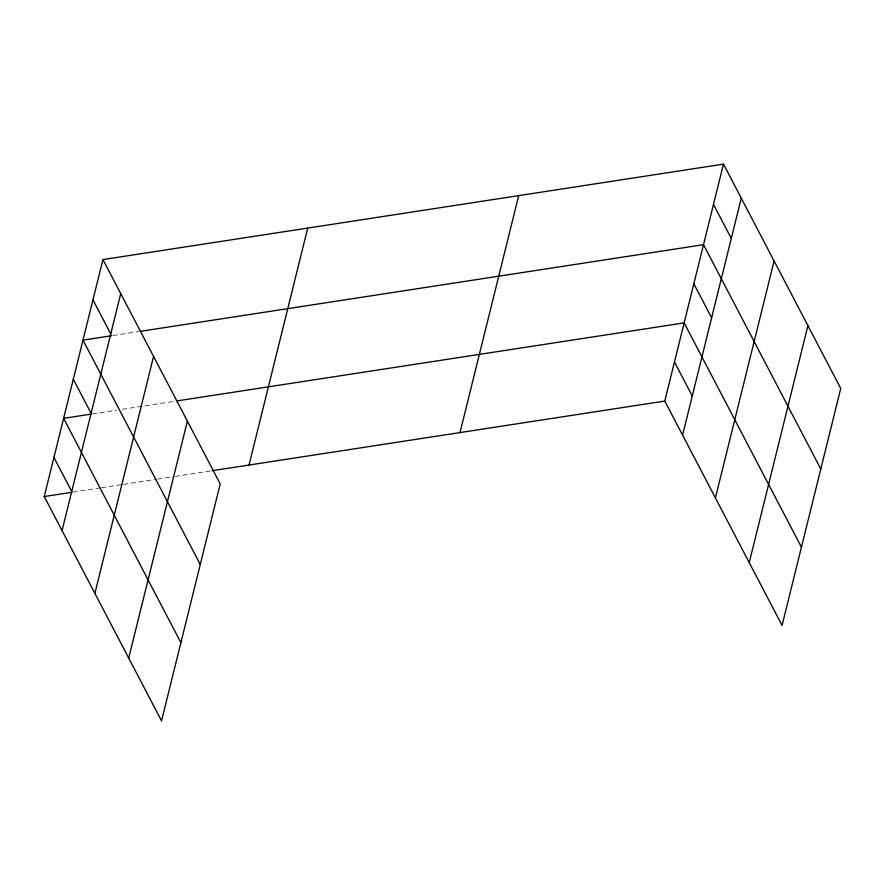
<?xml version="1.0" encoding="UTF-8"?>
<svg xmlns="http://www.w3.org/2000/svg" width="885" height="885" viewBox="0 0 885 885"><rect width="100%" height="100%" fill="white"/><g stroke="black" fill="none" stroke-linecap="round" stroke-linejoin="round"><path stroke-width="0.66" stroke-dasharray="4.42 3.32" d="M113.014 335.526L138.956 331.543M92.283 413.937L116.853 410.153M122.318 409.312L174.19 401.336M72.913 492.126L100.226 487.923M101.587 487.712L122.064 484.571M123.424 484.36L156.191 479.316M157.563 479.106L173.936 476.584M175.307 476.373L210.796 470.92"/><path stroke-width="1.33" d="M102.937 259.582L220.221 483.929L161.535 720.877L44.25 496.54L102.937 259.582L723.465 164.123L840.75 388.46L782.063 625.418L664.779 401.071L723.465 164.123M62.05 530.591L120.736 293.632M94.883 593.381L153.57 356.434M128.701 658.086L187.388 421.127M249.028 465.034L307.715 228.087M460.001 432.577L518.687 195.629M682.578 435.121L741.265 198.174M715.412 497.923L774.098 260.964M749.23 562.617L807.917 325.669M111.654 335.736L82.98 340.15L200.264 564.486M140.317 331.333L703.509 244.68L820.793 469.028M90.923 414.147L63.62 418.339L180.905 642.687M176.923 400.916L684.149 322.881L801.434 547.218M44.25 496.54L71.552 492.337M212.168 470.709L664.779 401.071M713.487 204.402L731.287 238.452M693.829 283.786L711.628 317.826M674.458 361.976L692.258 396.026M92.958 299.871L110.758 333.91M73.3 379.245L91.1 413.295M53.93 457.445L71.729 491.485"/></g></svg>
